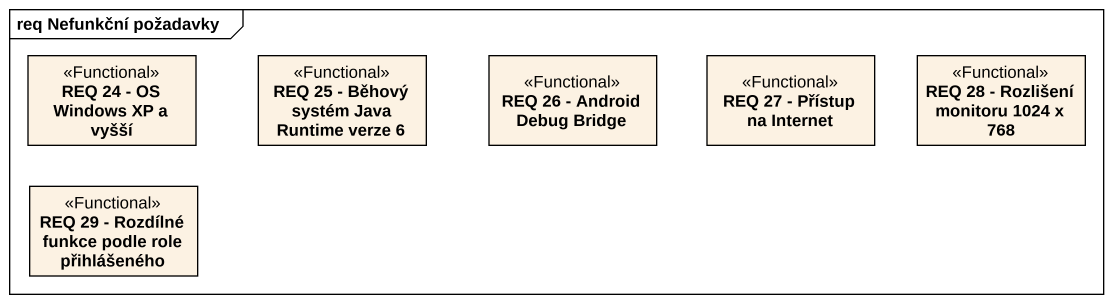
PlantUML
@startuml
mainframe req Nefunkční požadavky
hide circle
hide empty members
class "REQ 24 - OS Windows XP a vyšší" as REQ_24_OS_Windows_XP_a_vyšší <<Functional>>
class "REQ 25 - Běhový systém Java Runtime verze 6" as REQ_25_Běhový_systém_Java <<Functional>>
class "REQ 26 - Android Debug Bridge" as REQ_26_Android_Debug_Bridge <<Functional>>
class "REQ 27 - Přístup na Internet" as REQ_27_Přístup_na_Internet <<Functional>>
class "REQ 28 - Rozlišení monitoru 1024 x 768" as REQ_28_Rozlišení_monitoru <<Functional>>
class "REQ 29 - Rozdílné funkce podle role přihlášeného" as REQ_29_Rozdílné_funkce <<Functional>>
@enduml
